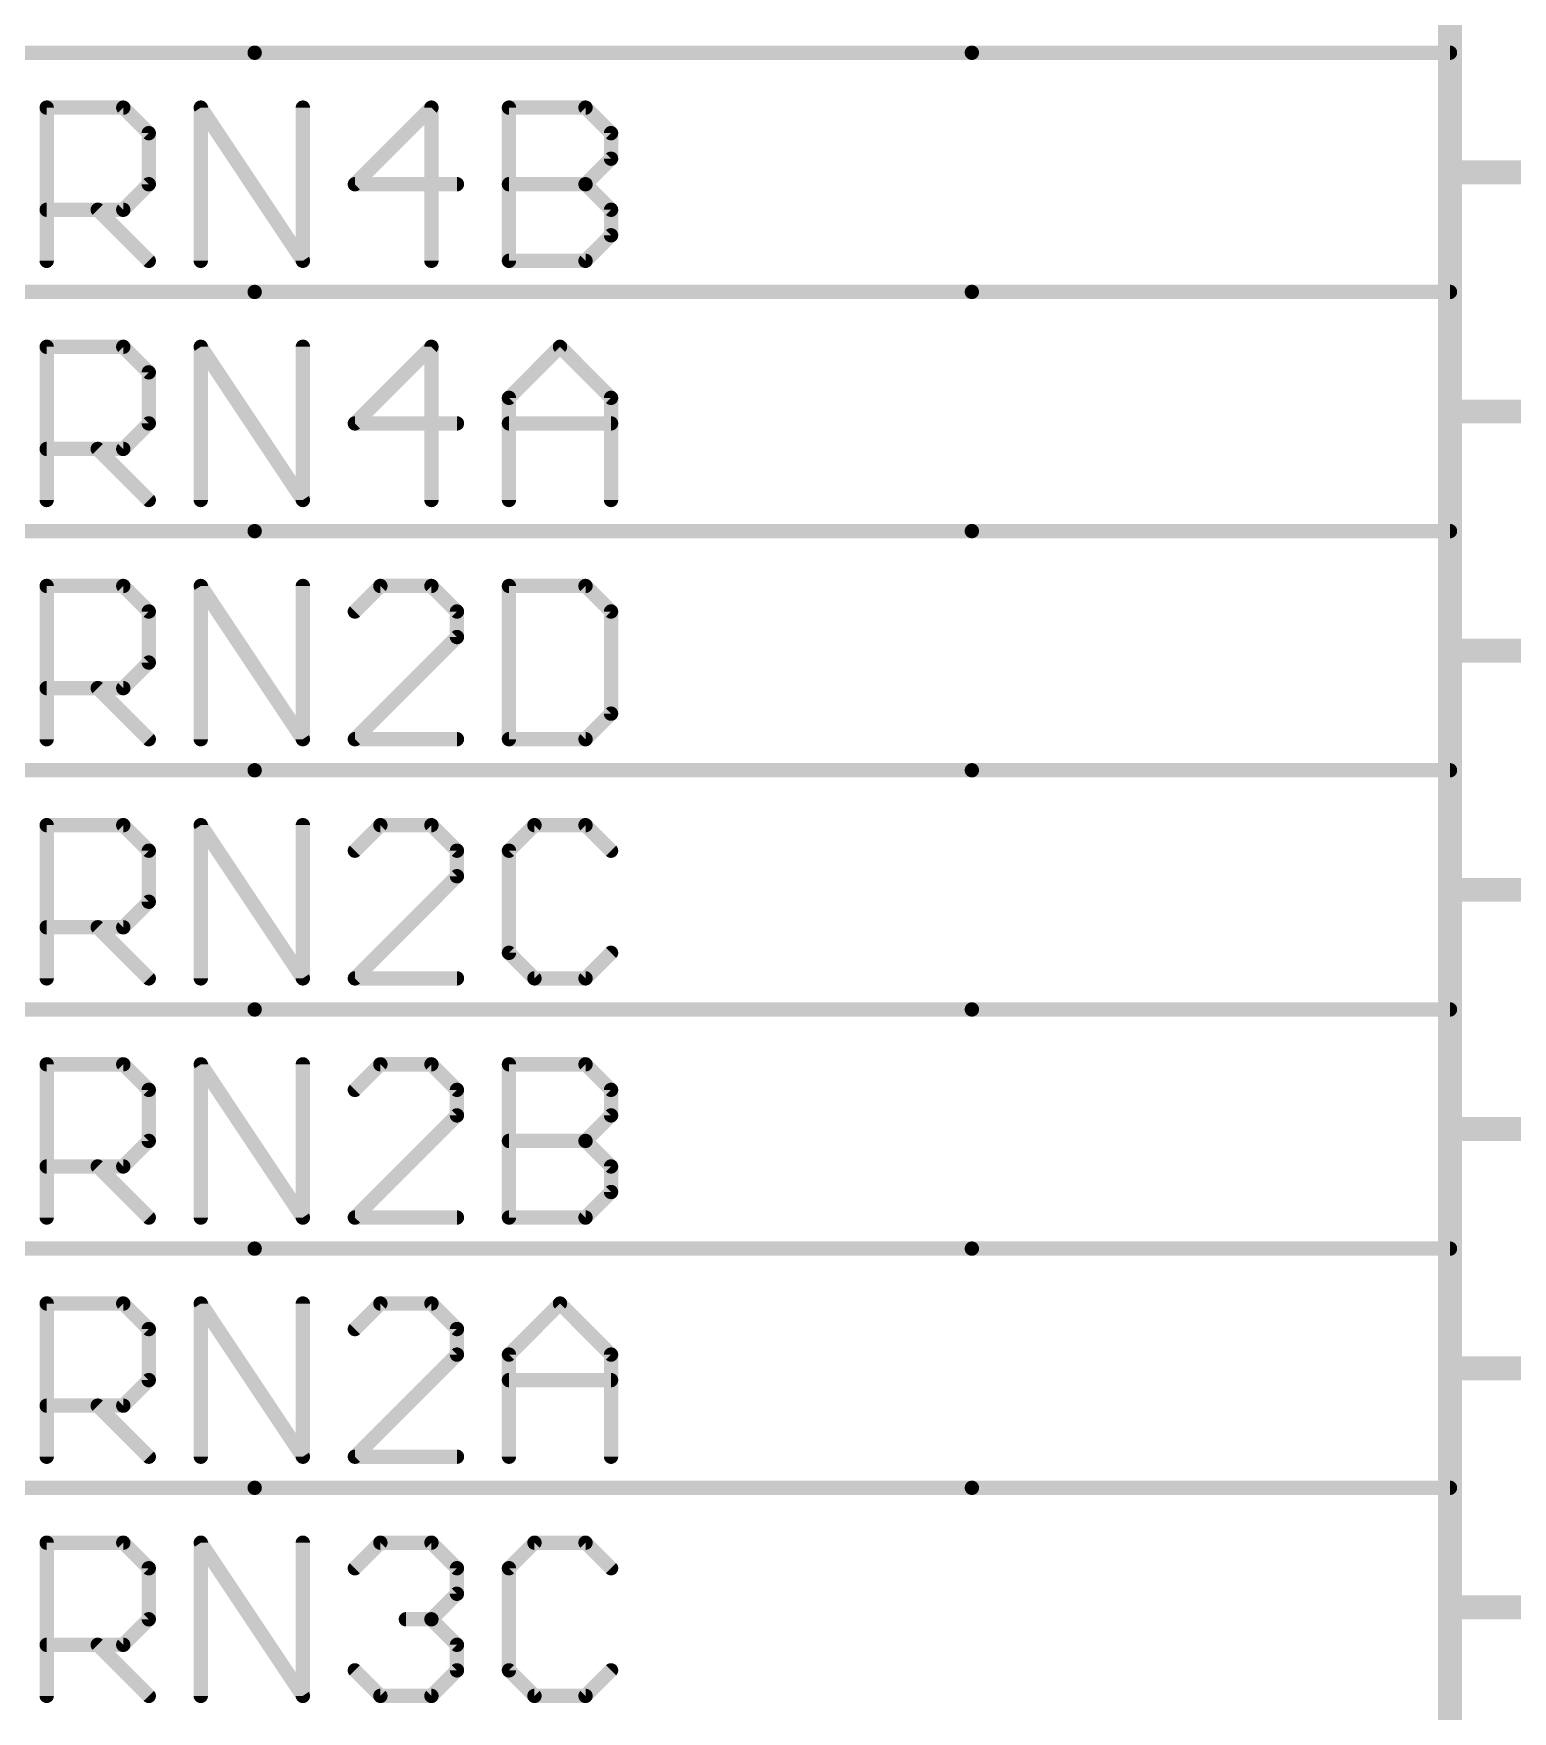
# Model space of a CAD drawing. Extents: x -173 to 61, y -47 to 113.
# Drawn here: x 25.59 to 41.3, y 28.11 to 45.92 of the extents above; entities that cross this region are included whole.
import ezdxf

# ---------------------------------------------------------------- set-up
doc = ezdxf.new("R2010")
doc.units = 0
for name, color, linetype in [('91', 94, 'CONTINUOUS'), ('94', 14, 'CONTINUOUS'), ('95', 251, 'CONTINUOUS')]:
    doc.layers.add(name, color=color, linetype=linetype)

msp = doc.modelspace()

# ---------------------------------------------------------------- linework, layer by layer
at = {"layer": '91', "const_width": 0.1524}
for points in [[(27.94, 45.72), (35.56, 45.72)], [(27.94, 43.18), (35.56, 43.18)], [(27.94, 40.64), (35.56, 40.64)], [(27.94, 38.1), (35.56, 38.1)], [(27.94, 35.56), (35.56, 35.56)], [(27.94, 33.02), (35.56, 33.02)], [(27.94, 30.48), (35.56, 30.48)]]:
    msp.add_lwpolyline(points, dxfattribs=at)
at = {"layer": '91', "const_width": 0.0762}
for points in [[(27.94, 45.7581, 1), (27.94, 45.6819)], [(35.56, 45.6819, 1), (35.56, 45.7581)], [(27.94, 43.2181, 1), (27.94, 43.1419)], [(35.56, 43.1419, 1), (35.56, 43.2181)], [(27.94, 40.6781, 1), (27.94, 40.6019)], [(35.56, 40.6019, 1), (35.56, 40.6781)], [(27.94, 38.1381, 1), (27.94, 38.0619)], [(35.56, 38.0619, 1), (35.56, 38.1381)], [(27.94, 35.5981, 1), (27.94, 35.5219)], [(35.56, 35.5219, 1), (35.56, 35.5981)], [(27.94, 33.0581, 1), (27.94, 32.9819)], [(35.56, 32.9819, 1), (35.56, 33.0581)], [(27.94, 30.5181, 1), (27.94, 30.4419)], [(35.56, 30.4419, 1), (35.56, 30.5181)]]:
    msp.add_lwpolyline(points, format="xyb", dxfattribs=at)
at = {"layer": '94'}
for points, const_width in [([(40.64, 46.99), (40.64, 44.45)], 0.254), ([(27.94, 45.72), (25.4, 45.72)], 0.1524), ([(35.56, 45.72), (40.64, 45.72)], 0.1524), ([(40.64, 44.45), (40.64, 41.91)], 0.254), ([(40.64, 44.45), (60.96, 44.45)], 0.254), ([(27.94, 43.18), (25.4, 43.18)], 0.1524), ([(35.56, 43.18), (40.64, 43.18)], 0.1524), ([(40.64, 41.91), (40.64, 39.37)], 0.254), ([(40.64, 41.91), (60.96, 41.91)], 0.254), ([(27.94, 40.64), (25.4, 40.64)], 0.1524), ([(35.56, 40.64), (40.64, 40.64)], 0.1524), ([(40.64, 39.37), (40.64, 36.83)], 0.254), ([(40.64, 39.37), (60.96, 39.37)], 0.254), ([(27.94, 38.1), (25.4, 38.1)], 0.1524), ([(35.56, 38.1), (40.64, 38.1)], 0.1524), ([(40.64, 36.83), (40.64, 34.29)], 0.254), ([(40.64, 36.83), (60.96, 36.83)], 0.254), ([(27.94, 35.56), (25.4, 35.56)], 0.1524), ([(35.56, 35.56), (40.64, 35.56)], 0.1524), ([(40.64, 34.29), (40.64, 31.75)], 0.254), ([(40.64, 34.29), (60.96, 34.29)], 0.254), ([(27.94, 33.02), (25.4, 33.02)], 0.1524), ([(35.56, 33.02), (40.64, 33.02)], 0.1524), ([(40.64, 31.75), (40.64, 29.21)], 0.254), ([(40.64, 31.75), (60.96, 31.75)], 0.254), ([(27.94, 30.48), (25.4, 30.48)], 0.1524), ([(35.56, 30.48), (40.64, 30.48)], 0.1524), ([(40.64, 29.21), (40.64, 26.67)], 0.254), ([(40.64, 29.21), (60.96, 29.21)], 0.254)]:
    msp.add_lwpolyline(points, dxfattribs=dict(at, const_width=const_width))
for points, const_width in [([(27.94, 45.6819, 1), (27.94, 45.7581)], 0.0762), ([(35.56, 45.7581, 1), (35.56, 45.6819)], 0.0762), ([(40.64, 45.6819, 1), (40.64, 45.7581)], 0.0762), ([(40.7035, 44.45, 1), (40.5765, 44.45)], 0.127), ([(40.64, 44.5135, 1), (40.64, 44.3865)], 0.127), ([(40.5765, 44.45, 1), (40.7035, 44.45)], 0.127), ([(27.94, 43.1419, 1), (27.94, 43.2181)], 0.0762), ([(35.56, 43.2181, 1), (35.56, 43.1419)], 0.0762), ([(40.64, 43.1419, 1), (40.64, 43.2181)], 0.0762), ([(40.7035, 41.91, 1), (40.5765, 41.91)], 0.127), ([(40.64, 41.9735, 1), (40.64, 41.8465)], 0.127), ([(40.5765, 41.91, 1), (40.7035, 41.91)], 0.127), ([(27.94, 40.6019, 1), (27.94, 40.6781)], 0.0762), ([(35.56, 40.6781, 1), (35.56, 40.6019)], 0.0762), ([(40.64, 40.6019, 1), (40.64, 40.6781)], 0.0762), ([(40.7035, 39.37, 1), (40.5765, 39.37)], 0.127), ([(40.64, 39.4335, 1), (40.64, 39.3065)], 0.127), ([(40.5765, 39.37, 1), (40.7035, 39.37)], 0.127), ([(27.94, 38.0619, 1), (27.94, 38.1381)], 0.0762), ([(35.56, 38.1381, 1), (35.56, 38.0619)], 0.0762), ([(40.64, 38.0619, 1), (40.64, 38.1381)], 0.0762), ([(40.7035, 36.83, 1), (40.5765, 36.83)], 0.127), ([(40.64, 36.8935, 1), (40.64, 36.7665)], 0.127), ([(40.5765, 36.83, 1), (40.7035, 36.83)], 0.127), ([(27.94, 35.5219, 1), (27.94, 35.5981)], 0.0762), ([(35.56, 35.5981, 1), (35.56, 35.5219)], 0.0762), ([(40.64, 35.5219, 1), (40.64, 35.5981)], 0.0762), ([(40.7035, 34.29, 1), (40.5765, 34.29)], 0.127), ([(40.64, 34.3535, 1), (40.64, 34.2265)], 0.127), ([(40.5765, 34.29, 1), (40.7035, 34.29)], 0.127), ([(27.94, 32.9819, 1), (27.94, 33.0581)], 0.0762), ([(35.56, 33.0581, 1), (35.56, 32.9819)], 0.0762), ([(40.64, 32.9819, 1), (40.64, 33.0581)], 0.0762), ([(40.7035, 31.75, 1), (40.5765, 31.75)], 0.127), ([(40.64, 31.8135, 1), (40.64, 31.6865)], 0.127), ([(40.5765, 31.75, 1), (40.7035, 31.75)], 0.127), ([(27.94, 30.4419, 1), (27.94, 30.5181)], 0.0762), ([(35.56, 30.5181, 1), (35.56, 30.4419)], 0.0762), ([(40.64, 30.4419, 1), (40.64, 30.5181)], 0.0762), ([(40.7035, 29.21, 1), (40.5765, 29.21)], 0.127), ([(40.64, 29.2735, 1), (40.64, 29.1465)], 0.127), ([(40.5765, 29.21, 1), (40.7035, 29.21)], 0.127)]:
    msp.add_lwpolyline(points, format="xyb", dxfattribs=dict(at, const_width=const_width))
at = {"layer": '95', "const_width": 0.1524}
for points in [[(25.7302, 43.5102), (25.7302, 45.1372)], [(25.7302, 45.1372), (26.5437, 45.1372)], [(26.5437, 45.1372), (26.8149, 44.866)], [(27.3674, 43.5102), (27.3674, 45.1372)], [(27.3674, 45.1372), (28.452, 43.5102)], [(28.452, 43.5102), (28.452, 45.1372)], [(29.818, 45.1372), (29.0045, 44.3237)], [(29.818, 43.5102), (29.818, 45.1372)], [(30.6417, 43.5102), (30.6417, 45.1372)], [(30.6417, 45.1372), (31.4552, 45.1372)], [(31.4552, 45.1372), (31.7263, 44.866)], [(26.8149, 44.866), (26.8149, 44.3237)], [(31.7263, 44.866), (31.7263, 44.5949)], [(31.7263, 44.5949), (31.4552, 44.3237)], [(26.8149, 44.3237), (26.5437, 44.0525)], [(29.0045, 44.3237), (30.0892, 44.3237)], [(30.6417, 44.3237), (31.4552, 44.3237)], [(31.4552, 44.3237), (31.7263, 44.0525)], [(26.5437, 44.0525), (25.7302, 44.0525)], [(26.2725, 44.0525), (26.8149, 43.5102)], [(31.7263, 44.0525), (31.7263, 43.7814)], [(31.7263, 43.7814), (31.4552, 43.5102)], [(31.4552, 43.5102), (30.6417, 43.5102)], [(25.7302, 40.9702), (25.7302, 42.5972)], [(25.7302, 42.5972), (26.5437, 42.5972)], [(26.5437, 42.5972), (26.8149, 42.326)], [(27.3674, 40.9702), (27.3674, 42.5972)], [(27.3674, 42.5972), (28.452, 40.9702)], [(28.452, 40.9702), (28.452, 42.5972)], [(29.818, 42.5972), (29.0045, 41.7837)], [(29.818, 40.9702), (29.818, 42.5972)], [(30.6417, 42.0549), (31.184, 42.5972)], [(31.184, 42.5972), (31.7263, 42.0549)], [(26.8149, 42.326), (26.8149, 41.7837)], [(30.6417, 40.9702), (30.6417, 42.0549)], [(31.7263, 42.0549), (31.7263, 40.9702)], [(26.8149, 41.7837), (26.5437, 41.5125)], [(29.0045, 41.7837), (30.0892, 41.7837)], [(30.6417, 41.7837), (31.7263, 41.7837)], [(26.5437, 41.5125), (25.7302, 41.5125)], [(26.2725, 41.5125), (26.8149, 40.9702)], [(25.7302, 38.4302), (25.7302, 40.0572)], [(25.7302, 40.0572), (26.5437, 40.0572)], [(26.5437, 40.0572), (26.8149, 39.786)], [(27.3674, 38.4302), (27.3674, 40.0572)], [(27.3674, 40.0572), (28.452, 38.4302)], [(28.452, 38.4302), (28.452, 40.0572)], [(29.2757, 40.0572), (29.0045, 39.786)], [(29.818, 40.0572), (29.2757, 40.0572)], [(30.0892, 39.786), (29.818, 40.0572)], [(30.6417, 40.0572), (30.6417, 38.4302)], [(31.4552, 40.0572), (30.6417, 40.0572)], [(31.7263, 39.786), (31.4552, 40.0572)], [(26.8149, 39.786), (26.8149, 39.2437)], [(30.0892, 39.5149), (30.0892, 39.786)], [(31.7263, 38.7014), (31.7263, 39.786)], [(29.0045, 38.4302), (30.0892, 39.5149)], [(26.8149, 39.2437), (26.5437, 38.9725)], [(26.5437, 38.9725), (25.7302, 38.9725)], [(26.2725, 38.9725), (26.8149, 38.4302)], [(31.4552, 38.4302), (31.7263, 38.7014)], [(30.0892, 38.4302), (29.0045, 38.4302)], [(30.6417, 38.4302), (31.4552, 38.4302)], [(25.7302, 35.8902), (25.7302, 37.5172)], [(25.7302, 37.5172), (26.5437, 37.5172)], [(26.5437, 37.5172), (26.8149, 37.246)], [(27.3674, 35.8902), (27.3674, 37.5172)], [(27.3674, 37.5172), (28.452, 35.8902)], [(28.452, 35.8902), (28.452, 37.5172)], [(29.2757, 37.5172), (29.0045, 37.246)], [(29.818, 37.5172), (29.2757, 37.5172)], [(30.0892, 37.246), (29.818, 37.5172)], [(30.9128, 37.5172), (30.6417, 37.246)], [(31.4552, 37.5172), (30.9128, 37.5172)], [(31.7263, 37.246), (31.4552, 37.5172)], [(26.8149, 37.246), (26.8149, 36.7037)], [(30.0892, 36.9749), (30.0892, 37.246)], [(30.6417, 37.246), (30.6417, 36.1614)], [(29.0045, 35.8902), (30.0892, 36.9749)], [(26.8149, 36.7037), (26.5437, 36.4325)], [(26.5437, 36.4325), (25.7302, 36.4325)], [(26.2725, 36.4325), (26.8149, 35.8902)], [(30.6417, 36.1614), (30.9128, 35.8902)], [(31.4552, 35.8902), (31.7263, 36.1614)], [(30.0892, 35.8902), (29.0045, 35.8902)], [(30.9128, 35.8902), (31.4552, 35.8902)], [(25.7302, 33.3502), (25.7302, 34.9772)], [(25.7302, 34.9772), (26.5437, 34.9772)], [(26.5437, 34.9772), (26.8149, 34.706)], [(27.3674, 33.3502), (27.3674, 34.9772)], [(27.3674, 34.9772), (28.452, 33.3502)], [(28.452, 33.3502), (28.452, 34.9772)], [(29.2757, 34.9772), (29.0045, 34.706)], [(29.818, 34.9772), (29.2757, 34.9772)], [(30.0892, 34.706), (29.818, 34.9772)], [(30.6417, 33.3502), (30.6417, 34.9772)], [(30.6417, 34.9772), (31.4552, 34.9772)], [(31.4552, 34.9772), (31.7263, 34.706)], [(26.8149, 34.706), (26.8149, 34.1637)], [(30.0892, 34.4349), (30.0892, 34.706)], [(31.7263, 34.706), (31.7263, 34.4349)], [(29.0045, 33.3502), (30.0892, 34.4349)], [(31.7263, 34.4349), (31.4552, 34.1637)], [(26.8149, 34.1637), (26.5437, 33.8925)], [(30.6417, 34.1637), (31.4552, 34.1637)], [(31.4552, 34.1637), (31.7263, 33.8925)], [(26.5437, 33.8925), (25.7302, 33.8925)], [(26.2725, 33.8925), (26.8149, 33.3502)], [(31.7263, 33.8925), (31.7263, 33.6214)], [(31.7263, 33.6214), (31.4552, 33.3502)], [(30.0892, 33.3502), (29.0045, 33.3502)], [(31.4552, 33.3502), (30.6417, 33.3502)], [(25.7302, 30.8102), (25.7302, 32.4372)], [(25.7302, 32.4372), (26.5437, 32.4372)], [(26.5437, 32.4372), (26.8149, 32.166)], [(27.3674, 30.8102), (27.3674, 32.4372)], [(27.3674, 32.4372), (28.452, 30.8102)], [(28.452, 30.8102), (28.452, 32.4372)], [(29.2757, 32.4372), (29.0045, 32.166)], [(29.818, 32.4372), (29.2757, 32.4372)], [(30.0892, 32.166), (29.818, 32.4372)], [(30.6417, 31.8949), (31.184, 32.4372)], [(31.184, 32.4372), (31.7263, 31.8949)], [(26.8149, 32.166), (26.8149, 31.6237)], [(30.0892, 31.8949), (30.0892, 32.166)], [(29.0045, 30.8102), (30.0892, 31.8949)], [(30.6417, 30.8102), (30.6417, 31.8949)], [(31.7263, 31.8949), (31.7263, 30.8102)], [(26.8149, 31.6237), (26.5437, 31.3525)], [(30.6417, 31.6237), (31.7263, 31.6237)], [(26.5437, 31.3525), (25.7302, 31.3525)], [(26.2725, 31.3525), (26.8149, 30.8102)], [(30.0892, 30.8102), (29.0045, 30.8102)], [(25.7302, 28.2702), (25.7302, 29.8972)], [(25.7302, 29.8972), (26.5437, 29.8972)], [(26.5437, 29.8972), (26.8149, 29.626)], [(27.3674, 28.2702), (27.3674, 29.8972)], [(27.3674, 29.8972), (28.452, 28.2702)], [(28.452, 28.2702), (28.452, 29.8972)], [(29.0045, 29.626), (29.2757, 29.8972)], [(29.2757, 29.8972), (29.818, 29.8972)], [(29.818, 29.8972), (30.0892, 29.626)], [(30.9128, 29.8972), (30.6417, 29.626)], [(31.4552, 29.8972), (30.9128, 29.8972)], [(31.7263, 29.626), (31.4552, 29.8972)], [(26.8149, 29.626), (26.8149, 29.0837)], [(30.0892, 29.626), (30.0892, 29.3549)], [(30.6417, 29.626), (30.6417, 28.5414)], [(30.0892, 29.3549), (29.818, 29.0837)], [(26.8149, 29.0837), (26.5437, 28.8125)], [(29.818, 29.0837), (29.5468, 29.0837)], [(29.818, 29.0837), (30.0892, 28.8125)], [(26.5437, 28.8125), (25.7302, 28.8125)], [(26.2725, 28.8125), (26.8149, 28.2702)], [(30.0892, 28.8125), (30.0892, 28.5414)], [(29.2757, 28.2702), (29.0045, 28.5414)], [(30.0892, 28.5414), (29.818, 28.2702)], [(30.6417, 28.5414), (30.9128, 28.2702)], [(31.4552, 28.2702), (31.7263, 28.5414)], [(29.818, 28.2702), (29.2757, 28.2702)], [(30.9128, 28.2702), (31.4552, 28.2702)]]:
    msp.add_lwpolyline(points, dxfattribs=at)
at = {"layer": '95', "const_width": 0.0762}
for points in [[(25.7683, 45.1372, 1), (25.6921, 45.1372)], [(25.7302, 45.1753, 1), (25.7302, 45.0991)], [(26.5706, 45.1641, 1), (26.5168, 45.1102)], [(26.5437, 45.0991, 1), (26.5437, 45.1753)], [(27.4055, 45.1372, 1), (27.3293, 45.1372)], [(27.3991, 45.1583, 1), (27.3357, 45.1161)], [(28.4901, 45.1372, 1), (28.4139, 45.1372)], [(29.8561, 45.1372, 1), (29.7799, 45.1372)], [(29.8449, 45.1102, 1), (29.7911, 45.1641)], [(30.6798, 45.1372, 1), (30.6036, 45.1372)], [(30.6417, 45.1753, 1), (30.6417, 45.0991)], [(31.4821, 45.1641, 1), (31.4282, 45.1102)], [(31.4552, 45.0991, 1), (31.4552, 45.1753)], [(26.853, 44.866, 1), (26.7768, 44.866)], [(26.7879, 44.8391, 1), (26.8418, 44.893)], [(31.7644, 44.866, 1), (31.6882, 44.866)], [(31.6994, 44.8391, 1), (31.7533, 44.893)], [(31.6882, 44.5949, 1), (31.7644, 44.5949)], [(31.7533, 44.5679, 1), (31.6994, 44.6218)], [(26.8418, 44.2968, 1), (26.7879, 44.3506)], [(29.0045, 44.3618, 1), (29.0045, 44.2856)], [(28.9776, 44.3506, 1), (29.0315, 44.2968)], [(30.0892, 44.2856, 1), (30.0892, 44.3618)], [(30.6417, 44.3618, 1), (30.6417, 44.2856)], [(31.4821, 44.3506, 1), (31.4282, 44.2968)], [(31.4282, 44.3506, 1), (31.4821, 44.2968)], [(31.4552, 44.2856, 1), (31.4552, 44.3618)], [(26.7768, 44.3237, 1), (26.853, 44.3237)], [(25.7302, 44.0906, 1), (25.7302, 44.0144)], [(26.2995, 44.0795, 1), (26.2456, 44.0256)], [(26.5168, 44.0795, 1), (26.5706, 44.0256)], [(26.5437, 44.0144, 1), (26.5437, 44.0906)], [(31.7644, 44.0525, 1), (31.6882, 44.0525)], [(31.6994, 44.0256, 1), (31.7533, 44.0795)], [(31.7533, 43.7544, 1), (31.6994, 43.8083)], [(31.6882, 43.7814, 1), (31.7644, 43.7814)], [(25.6921, 43.5102, 1), (25.7683, 43.5102)], [(26.7879, 43.4833, 1), (26.8418, 43.5371)], [(27.3293, 43.5102, 1), (27.4055, 43.5102)], [(28.4139, 43.5102, 1), (28.4901, 43.5102)], [(28.4203, 43.4891, 1), (28.4837, 43.5313)], [(29.7799, 43.5102, 1), (29.8561, 43.5102)], [(30.6417, 43.5483, 1), (30.6417, 43.4721)], [(30.6036, 43.5102, 1), (30.6798, 43.5102)], [(31.4282, 43.5371, 1), (31.4821, 43.4833)], [(31.4552, 43.4721, 1), (31.4552, 43.5483)], [(25.7683, 42.5972, 1), (25.6921, 42.5972)], [(25.7302, 42.6353, 1), (25.7302, 42.5591)], [(26.5706, 42.6241, 1), (26.5168, 42.5702)], [(26.5437, 42.5591, 1), (26.5437, 42.6353)], [(27.4055, 42.5972, 1), (27.3293, 42.5972)], [(27.3991, 42.6183, 1), (27.3357, 42.5761)], [(28.4901, 42.5972, 1), (28.4139, 42.5972)], [(29.8561, 42.5972, 1), (29.7799, 42.5972)], [(29.8449, 42.5702, 1), (29.7911, 42.6241)], [(31.2109, 42.6241, 1), (31.1571, 42.5702)], [(31.2109, 42.5702, 1), (31.1571, 42.6241)], [(26.853, 42.326, 1), (26.7768, 42.326)], [(26.7879, 42.2991, 1), (26.8418, 42.353)], [(30.6147, 42.0818, 1), (30.6686, 42.0279)], [(30.6798, 42.0549, 1), (30.6036, 42.0549)], [(31.7644, 42.0549, 1), (31.6882, 42.0549)], [(31.6994, 42.0279, 1), (31.7533, 42.0818)], [(26.7768, 41.7837, 1), (26.853, 41.7837)], [(26.8418, 41.7568, 1), (26.7879, 41.8106)], [(29.0045, 41.8218, 1), (29.0045, 41.7456)], [(28.9776, 41.8106, 1), (29.0315, 41.7568)], [(30.0892, 41.7456, 1), (30.0892, 41.8218)], [(30.6417, 41.8218, 1), (30.6417, 41.7456)], [(31.7263, 41.7456, 1), (31.7263, 41.8218)], [(25.7302, 41.5506, 1), (25.7302, 41.4744)], [(26.2995, 41.5395, 1), (26.2456, 41.4856)], [(26.5168, 41.5395, 1), (26.5706, 41.4856)], [(26.5437, 41.4744, 1), (26.5437, 41.5506)], [(25.6921, 40.9702, 1), (25.7683, 40.9702)], [(26.7879, 40.9433, 1), (26.8418, 40.9971)], [(27.3293, 40.9702, 1), (27.4055, 40.9702)], [(28.4139, 40.9702, 1), (28.4901, 40.9702)], [(28.4203, 40.9491, 1), (28.4837, 40.9913)], [(29.7799, 40.9702, 1), (29.8561, 40.9702)], [(30.6036, 40.9702, 1), (30.6798, 40.9702)], [(31.6882, 40.9702, 1), (31.7644, 40.9702)], [(25.7683, 40.0572, 1), (25.6921, 40.0572)], [(25.7302, 40.0953, 1), (25.7302, 40.0191)], [(26.5706, 40.0841, 1), (26.5168, 40.0302)], [(26.5437, 40.0191, 1), (26.5437, 40.0953)], [(27.4055, 40.0572, 1), (27.3293, 40.0572)], [(27.3991, 40.0783, 1), (27.3357, 40.0361)], [(28.4901, 40.0572, 1), (28.4139, 40.0572)], [(29.2757, 40.0953, 1), (29.2757, 40.0191)], [(29.3026, 40.0302, 1), (29.2487, 40.0841)], [(29.8449, 40.0841, 1), (29.7911, 40.0302)], [(29.818, 40.0191, 1), (29.818, 40.0953)], [(30.6798, 40.0572, 1), (30.6036, 40.0572)], [(30.6417, 40.0953, 1), (30.6417, 40.0191)], [(31.4821, 40.0841, 1), (31.4282, 40.0302)], [(31.4552, 40.0191, 1), (31.4552, 40.0953)], [(26.853, 39.786, 1), (26.7768, 39.786)], [(26.7879, 39.7591, 1), (26.8418, 39.813)], [(28.9776, 39.813, 1), (29.0315, 39.7591)], [(30.1273, 39.786, 1), (30.0511, 39.786)], [(30.0622, 39.7591, 1), (30.1161, 39.813)], [(31.7644, 39.786, 1), (31.6882, 39.786)], [(31.6994, 39.7591, 1), (31.7533, 39.813)], [(30.1161, 39.4879, 1), (30.0622, 39.5418)], [(30.0511, 39.5149, 1), (30.1273, 39.5149)], [(26.7768, 39.2437, 1), (26.853, 39.2437)], [(26.8418, 39.2168, 1), (26.7879, 39.2706)], [(25.7302, 39.0106, 1), (25.7302, 38.9344)], [(26.2995, 38.9995, 1), (26.2456, 38.9456)], [(26.5168, 38.9995, 1), (26.5706, 38.9456)], [(26.5437, 38.9344, 1), (26.5437, 39.0106)], [(31.6882, 38.7014, 1), (31.7644, 38.7014)], [(31.7533, 38.6744, 1), (31.6994, 38.7283)], [(26.7879, 38.4033, 1), (26.8418, 38.4571)], [(28.4203, 38.4091, 1), (28.4837, 38.4513)], [(29.0045, 38.4683, 1), (29.0045, 38.3921)], [(28.9776, 38.4571, 1), (29.0315, 38.4033)], [(30.0892, 38.3921, 1), (30.0892, 38.4683)], [(30.6417, 38.4683, 1), (30.6417, 38.3921)], [(31.4282, 38.4571, 1), (31.4821, 38.4033)], [(31.4552, 38.3921, 1), (31.4552, 38.4683)], [(25.6921, 38.4302, 1), (25.7683, 38.4302)], [(27.3293, 38.4302, 1), (27.4055, 38.4302)], [(28.4139, 38.4302, 1), (28.4901, 38.4302)], [(30.6036, 38.4302, 1), (30.6798, 38.4302)], [(25.7683, 37.5172, 1), (25.6921, 37.5172)], [(25.7302, 37.5553, 1), (25.7302, 37.4791)], [(26.5706, 37.5441, 1), (26.5168, 37.4902)], [(26.5437, 37.4791, 1), (26.5437, 37.5553)], [(27.4055, 37.5172, 1), (27.3293, 37.5172)], [(27.3991, 37.5383, 1), (27.3357, 37.4961)], [(28.4901, 37.5172, 1), (28.4139, 37.5172)], [(29.2757, 37.5553, 1), (29.2757, 37.4791)], [(29.3026, 37.4902, 1), (29.2487, 37.5441)], [(29.8449, 37.5441, 1), (29.7911, 37.4902)], [(29.818, 37.4791, 1), (29.818, 37.5553)], [(30.9128, 37.5553, 1), (30.9128, 37.4791)], [(30.9398, 37.4902, 1), (30.8859, 37.5441)], [(31.4821, 37.5441, 1), (31.4282, 37.4902)], [(31.4552, 37.4791, 1), (31.4552, 37.5553)], [(26.853, 37.246, 1), (26.7768, 37.246)], [(26.7879, 37.2191, 1), (26.8418, 37.273)], [(28.9776, 37.273, 1), (29.0315, 37.2191)], [(30.1273, 37.246, 1), (30.0511, 37.246)], [(30.0622, 37.2191, 1), (30.1161, 37.273)], [(30.6147, 37.273, 1), (30.6686, 37.2191)], [(30.6798, 37.246, 1), (30.6036, 37.246)], [(31.6994, 37.2191, 1), (31.7533, 37.273)], [(30.0511, 36.9749, 1), (30.1273, 36.9749)], [(30.1161, 36.9479, 1), (30.0622, 37.0018)], [(26.7768, 36.7037, 1), (26.853, 36.7037)], [(26.8418, 36.6768, 1), (26.7879, 36.7306)], [(25.7302, 36.4706, 1), (25.7302, 36.3944)], [(26.2995, 36.4595, 1), (26.2456, 36.4056)], [(26.5168, 36.4595, 1), (26.5706, 36.4056)], [(26.5437, 36.3944, 1), (26.5437, 36.4706)], [(30.6686, 36.1883, 1), (30.6147, 36.1344)], [(30.6036, 36.1614, 1), (30.6798, 36.1614)], [(31.7533, 36.1344, 1), (31.6994, 36.1883)], [(25.6921, 35.8902, 1), (25.7683, 35.8902)], [(26.7879, 35.8633, 1), (26.8418, 35.9171)], [(27.3293, 35.8902, 1), (27.4055, 35.8902)], [(28.4139, 35.8902, 1), (28.4901, 35.8902)], [(28.4203, 35.8691, 1), (28.4837, 35.9113)], [(29.0045, 35.9283, 1), (29.0045, 35.8521)], [(28.9776, 35.9171, 1), (29.0315, 35.8633)], [(30.0892, 35.8521, 1), (30.0892, 35.9283)], [(30.9128, 35.9283, 1), (30.9128, 35.8521)], [(30.8859, 35.8633, 1), (30.9398, 35.9171)], [(31.4282, 35.9171, 1), (31.4821, 35.8633)], [(31.4552, 35.8521, 1), (31.4552, 35.9283)], [(25.7683, 34.9772, 1), (25.6921, 34.9772)], [(25.7302, 35.0153, 1), (25.7302, 34.9391)], [(26.5706, 35.0041, 1), (26.5168, 34.9502)], [(26.5437, 34.9391, 1), (26.5437, 35.0153)], [(27.4055, 34.9772, 1), (27.3293, 34.9772)], [(27.3991, 34.9983, 1), (27.3357, 34.9561)], [(28.4901, 34.9772, 1), (28.4139, 34.9772)], [(29.2757, 35.0153, 1), (29.2757, 34.9391)], [(29.3026, 34.9502, 1), (29.2487, 35.0041)], [(29.8449, 35.0041, 1), (29.7911, 34.9502)], [(29.818, 34.9391, 1), (29.818, 35.0153)], [(30.6798, 34.9772, 1), (30.6036, 34.9772)], [(30.6417, 35.0153, 1), (30.6417, 34.9391)], [(31.4821, 35.0041, 1), (31.4282, 34.9502)], [(31.4552, 34.9391, 1), (31.4552, 35.0153)], [(26.853, 34.706, 1), (26.7768, 34.706)], [(26.7879, 34.6791, 1), (26.8418, 34.733)], [(28.9776, 34.733, 1), (29.0315, 34.6791)], [(30.1273, 34.706, 1), (30.0511, 34.706)], [(30.0622, 34.6791, 1), (30.1161, 34.733)], [(31.7644, 34.706, 1), (31.6882, 34.706)], [(31.6994, 34.6791, 1), (31.7533, 34.733)], [(30.0511, 34.4349, 1), (30.1273, 34.4349)], [(30.1161, 34.4079, 1), (30.0622, 34.4618)], [(31.6882, 34.4349, 1), (31.7644, 34.4349)], [(31.7533, 34.4079, 1), (31.6994, 34.4618)], [(26.8418, 34.1368, 1), (26.7879, 34.1906)], [(30.6417, 34.2018, 1), (30.6417, 34.1256)], [(31.4821, 34.1906, 1), (31.4282, 34.1368)], [(31.4282, 34.1906, 1), (31.4821, 34.1368)], [(31.4552, 34.1256, 1), (31.4552, 34.2018)], [(26.7768, 34.1637, 1), (26.853, 34.1637)], [(25.7302, 33.9306, 1), (25.7302, 33.8544)], [(26.2995, 33.9195, 1), (26.2456, 33.8656)], [(26.5168, 33.9195, 1), (26.5706, 33.8656)], [(26.5437, 33.8544, 1), (26.5437, 33.9306)], [(31.7644, 33.8925, 1), (31.6882, 33.8925)], [(31.6994, 33.8656, 1), (31.7533, 33.9195)], [(31.7533, 33.5944, 1), (31.6994, 33.6483)], [(31.6882, 33.6214, 1), (31.7644, 33.6214)], [(25.6921, 33.3502, 1), (25.7683, 33.3502)], [(26.7879, 33.3233, 1), (26.8418, 33.3771)], [(27.3293, 33.3502, 1), (27.4055, 33.3502)], [(28.4139, 33.3502, 1), (28.4901, 33.3502)], [(28.4203, 33.3291, 1), (28.4837, 33.3713)], [(29.0045, 33.3883, 1), (29.0045, 33.3121)], [(28.9776, 33.3771, 1), (29.0315, 33.3233)], [(30.0892, 33.3121, 1), (30.0892, 33.3883)], [(30.6417, 33.3883, 1), (30.6417, 33.3121)], [(30.6036, 33.3502, 1), (30.6798, 33.3502)], [(31.4282, 33.3771, 1), (31.4821, 33.3233)], [(31.4552, 33.3121, 1), (31.4552, 33.3883)], [(25.7683, 32.4372, 1), (25.6921, 32.4372)], [(25.7302, 32.4753, 1), (25.7302, 32.3991)], [(26.5706, 32.4641, 1), (26.5168, 32.4102)], [(26.5437, 32.3991, 1), (26.5437, 32.4753)], [(27.4055, 32.4372, 1), (27.3293, 32.4372)], [(27.3991, 32.4583, 1), (27.3357, 32.4161)], [(28.4901, 32.4372, 1), (28.4139, 32.4372)], [(29.2757, 32.4753, 1), (29.2757, 32.3991)], [(29.3026, 32.4102, 1), (29.2487, 32.4641)], [(29.8449, 32.4641, 1), (29.7911, 32.4102)], [(29.818, 32.3991, 1), (29.818, 32.4753)], [(31.2109, 32.4641, 1), (31.1571, 32.4102)], [(31.2109, 32.4102, 1), (31.1571, 32.4641)], [(26.853, 32.166, 1), (26.7768, 32.166)], [(26.7879, 32.1391, 1), (26.8418, 32.193)], [(28.9776, 32.193, 1), (29.0315, 32.1391)], [(30.1273, 32.166, 1), (30.0511, 32.166)], [(30.0622, 32.1391, 1), (30.1161, 32.193)], [(30.0511, 31.8949, 1), (30.1273, 31.8949)], [(30.1161, 31.8679, 1), (30.0622, 31.9218)], [(30.6147, 31.9218, 1), (30.6686, 31.8679)], [(30.6798, 31.8949, 1), (30.6036, 31.8949)], [(31.7644, 31.8949, 1), (31.6882, 31.8949)], [(31.6994, 31.8679, 1), (31.7533, 31.9218)], [(26.7768, 31.6237, 1), (26.853, 31.6237)], [(26.8418, 31.5968, 1), (26.7879, 31.6506)], [(30.6417, 31.6618, 1), (30.6417, 31.5856)], [(31.7263, 31.5856, 1), (31.7263, 31.6618)], [(25.7302, 31.3906, 1), (25.7302, 31.3144)], [(26.2995, 31.3795, 1), (26.2456, 31.3256)], [(26.5168, 31.3795, 1), (26.5706, 31.3256)], [(26.5437, 31.3144, 1), (26.5437, 31.3906)], [(25.6921, 30.8102, 1), (25.7683, 30.8102)], [(26.7879, 30.7833, 1), (26.8418, 30.8371)], [(27.3293, 30.8102, 1), (27.4055, 30.8102)], [(28.4139, 30.8102, 1), (28.4901, 30.8102)], [(28.4203, 30.7891, 1), (28.4837, 30.8313)], [(29.0045, 30.8483, 1), (29.0045, 30.7721)], [(28.9776, 30.8371, 1), (29.0315, 30.7833)], [(30.0892, 30.7721, 1), (30.0892, 30.8483)], [(30.6036, 30.8102, 1), (30.6798, 30.8102)], [(31.6882, 30.8102, 1), (31.7644, 30.8102)], [(25.7683, 29.8972, 1), (25.6921, 29.8972)], [(25.7302, 29.9353, 1), (25.7302, 29.8591)], [(26.5706, 29.9241, 1), (26.5168, 29.8702)], [(26.5437, 29.8591, 1), (26.5437, 29.9353)], [(27.4055, 29.8972, 1), (27.3293, 29.8972)], [(27.3991, 29.9183, 1), (27.3357, 29.8761)], [(28.4901, 29.8972, 1), (28.4139, 29.8972)], [(29.2757, 29.9353, 1), (29.2757, 29.8591)], [(29.3026, 29.8702, 1), (29.2487, 29.9241)], [(29.8449, 29.9241, 1), (29.7911, 29.8702)], [(29.818, 29.8591, 1), (29.818, 29.9353)], [(30.9128, 29.9353, 1), (30.9128, 29.8591)], [(30.9398, 29.8702, 1), (30.8859, 29.9241)], [(31.4821, 29.9241, 1), (31.4282, 29.8702)], [(31.4552, 29.8591, 1), (31.4552, 29.9353)], [(26.853, 29.626, 1), (26.7768, 29.626)], [(26.7879, 29.5991, 1), (26.8418, 29.653)], [(28.9776, 29.653, 1), (29.0315, 29.5991)], [(30.1273, 29.626, 1), (30.0511, 29.626)], [(30.0622, 29.5991, 1), (30.1161, 29.653)], [(30.6147, 29.653, 1), (30.6686, 29.5991)], [(30.6798, 29.626, 1), (30.6036, 29.626)], [(31.6994, 29.5991, 1), (31.7533, 29.653)], [(30.1161, 29.3279, 1), (30.0622, 29.3818)], [(30.0511, 29.3549, 1), (30.1273, 29.3549)], [(26.7768, 29.0837, 1), (26.853, 29.0837)], [(26.8418, 29.0568, 1), (26.7879, 29.1106)], [(29.5468, 29.1218, 1), (29.5468, 29.0456)], [(29.8449, 29.1106, 1), (29.7911, 29.0568)], [(29.7911, 29.1106, 1), (29.8449, 29.0568)], [(29.818, 29.0456, 1), (29.818, 29.1218)], [(25.7302, 28.8506, 1), (25.7302, 28.7744)], [(26.2995, 28.8395, 1), (26.2456, 28.7856)], [(26.5168, 28.8395, 1), (26.5706, 28.7856)], [(26.5437, 28.7744, 1), (26.5437, 28.8506)], [(30.1273, 28.8125, 1), (30.0511, 28.8125)], [(30.0622, 28.7856, 1), (30.1161, 28.8395)], [(29.0315, 28.5683, 1), (28.9776, 28.5144)], [(30.0511, 28.5414, 1), (30.1273, 28.5414)], [(30.1161, 28.5144, 1), (30.0622, 28.5683)], [(30.6686, 28.5683, 1), (30.6147, 28.5144)], [(30.6036, 28.5414, 1), (30.6798, 28.5414)], [(31.7533, 28.5144, 1), (31.6994, 28.5683)], [(26.7879, 28.2433, 1), (26.8418, 28.2971)], [(29.2757, 28.3083, 1), (29.2757, 28.2321)], [(29.2487, 28.2433, 1), (29.3026, 28.2971)], [(29.7911, 28.2971, 1), (29.8449, 28.2433)], [(29.818, 28.2321, 1), (29.818, 28.3083)], [(30.9128, 28.3083, 1), (30.9128, 28.2321)], [(30.8859, 28.2433, 1), (30.9398, 28.2971)], [(31.4282, 28.2971, 1), (31.4821, 28.2433)], [(31.4552, 28.2321, 1), (31.4552, 28.3083)], [(25.6921, 28.2702, 1), (25.7683, 28.2702)], [(27.3293, 28.2702, 1), (27.4055, 28.2702)], [(28.4139, 28.2702, 1), (28.4901, 28.2702)], [(28.4203, 28.2491, 1), (28.4837, 28.2913)]]:
    msp.add_lwpolyline(points, format="xyb", dxfattribs=at)

doc.saveas('drawing.dxf')
